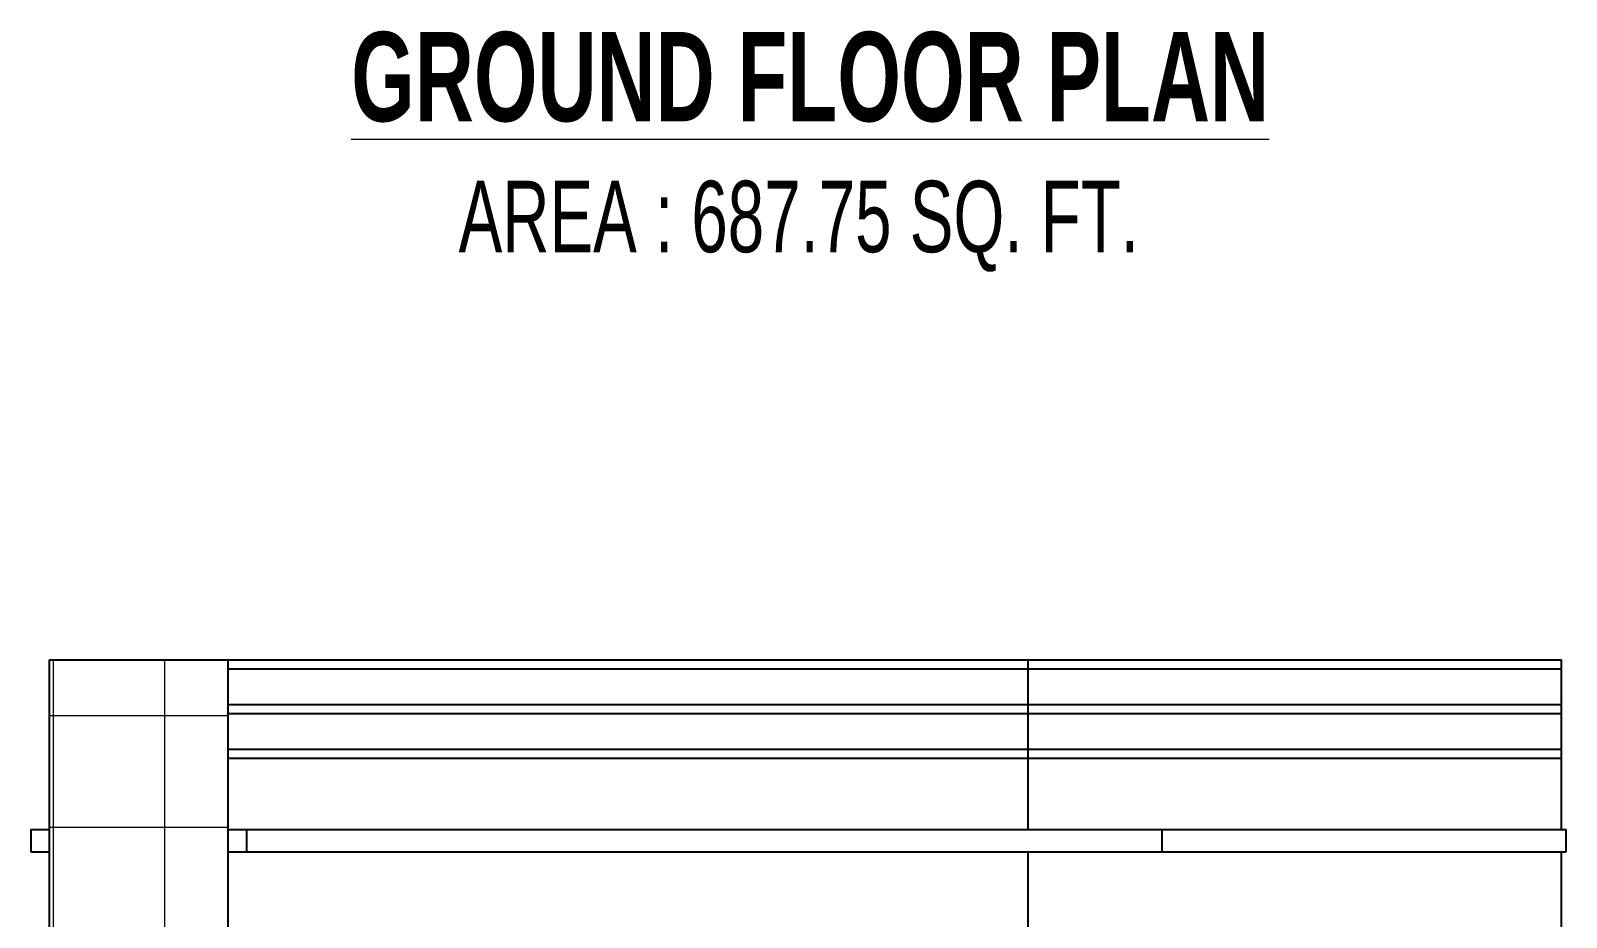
# Model space of a CAD drawing. Header units: inches. Extents: x -5142662 to -4941318, y -3361958 to -3160563.
# Drawn here: x -5006130.1 to -5005786, y -3262820.2 to -3262621.5 of the extents above; entities that cross this region are included whole.
import ezdxf

# ---------------------------------------------------------------- set-up
doc = ezdxf.new("R2010")
doc.units = ezdxf.units.IN
doc.header["$LTSCALE"] = 2
doc.header["$MEASUREMENT"] = 0
doc.linetypes.add('ACAD_ISO02W100', pattern=[15, 12, -3])
doc.layers.get('0').update_dxf_attribs({"linetype": 'CONTINUOUS'})
doc.layers.add('HATCH', color=60, linetype='ACAD_ISO02W100', lineweight=13)
doc.layers.add('Text-100.w', color=254, linetype='CONTINUOUS', lineweight=9)
doc.styles.add('Arial', font='arial.ttf', dxfattribs={"width": 0.8, "height": 12})

msp = doc.modelspace()

# ---------------------------------------------------------------- hatches: boundary and pattern name
at = {"layer": 'HATCH', "transparency": 33554661}
h = msp.add_hatch(dxfattribs=at)
h.set_pattern_fill('ANSI37', color=256, scale=200, angle=45)
h.paths.add_polyline_path([(-5006085.83, -3262800.52), (-5006085.83, -3262762.52), (-5006125.87, -3262762.52), (-5006125.87, -3262805.52), (-5006125.87, -3263136.52), (-5006085.83, -3263136.52)])

# ---------------------------------------------------------------- linework, layer by layer
at = {"ltscale": 0.5}
for p, q in [((-5006125.87, -3262762.52), (-5005787.14, -3262762.52)), ((-5006125.87, -3262805.52), (-5006125.87, -3262762.52)), ((-5006085.83, -3262800.52), (-5006085.83, -3262762.52)), ((-5005906.59, -3262800.52), (-5005906.59, -3262762.52)), ((-5005787.14, -3262800.52), (-5005787.14, -3262762.52)), ((-5006085.83, -3262764.52), (-5005787.14, -3262764.52)), ((-5006085.83, -3262772.52), (-5005787.14, -3262772.52)), ((-5006085.83, -3262774.52), (-5005787.14, -3262774.52)), ((-5006085.83, -3262782.52), (-5005787.14, -3262782.52)), ((-5006085.83, -3262784.52), (-5005787.14, -3262784.52)), ((-5006130.06, -3262800.52), (-5006125.87, -3262800.52)), ((-5006130.06, -3262800.52), (-5006130.06, -3262805.52)), ((-5006085.83, -3263136.52), (-5006085.83, -3262800.52)), ((-5006085.83, -3262800.52), (-5005786.04, -3262800.52)), ((-5006081.6, -3262805.52), (-5006081.6, -3262800.52)), ((-5005876.59, -3262805.52), (-5005876.59, -3262800.52)), ((-5005786.04, -3262805.52), (-5005786.04, -3262800.52)), ((-5006130.06, -3262805.52), (-5006125.87, -3262805.52)), ((-5006125.87, -3263136.52), (-5006125.87, -3262805.52)), ((-5006085.83, -3262805.52), (-5005786.04, -3262805.52)), ((-5005906.59, -3262912.52), (-5005906.59, -3262805.52)), ((-5005787.14, -3262874.52), (-5005787.14, -3262805.52))]:
    msp.add_line(p, q, dxfattribs=at)

# ---------------------------------------------------------------- texts
at = {"layer": 'Text-100.w', "insert": (-5005957.99, -3262621.79), "char_height": 20, "width": 569.1024, "attachment_point": 2, "style": 'Arial'}
msp.add_mtext('\\A1;{\\fArial Narrow|b1|i0|c0|p34;\\L GROUND FLOOR PLAN\\P\\fArial Narrow|b0|i0|c0|p34;\\H0.8x;\\lAREA : 687.75 SQ. FT.\\H1.02306x; }', dxfattribs=at)

doc.saveas('drawing.dxf')
